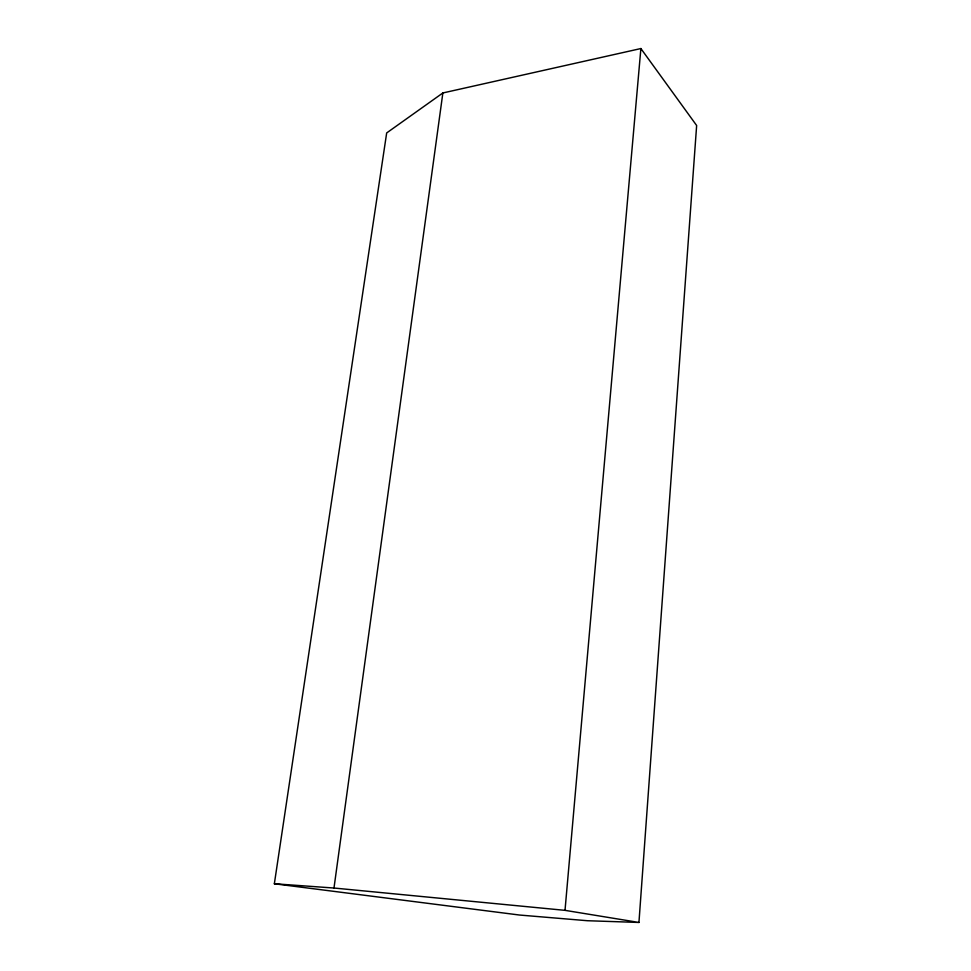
<?xml version="1.0" encoding="UTF-8"?>
<svg xmlns="http://www.w3.org/2000/svg" width="971" height="971" viewBox="0 0 971 971"><rect width="100%" height="100%" fill="white"/><g stroke="black" fill="none" stroke-linecap="round" stroke-linejoin="round"><path stroke-width="1.46" d="M638.942 922.45L696.644 125.502L640.884 48.55L442.861 92.961L386.676 132.942L274.356 883.768L519.534 915.034L587.455 920.726L638.942 922.45L565.013 910.349L333.988 888.028L274.356 883.768M565.013 910.349L640.884 48.55M333.988 888.028L442.861 92.961"/></g></svg>
